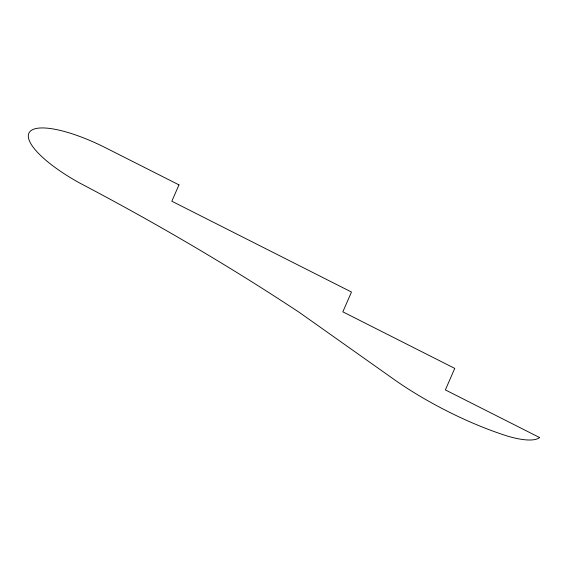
<?xml version="1.0" encoding="UTF-8"?>
<svg xmlns="http://www.w3.org/2000/svg" width="568" height="568" viewBox="0 0 568 568"><rect width="100%" height="100%" fill="white"/><g stroke="black" fill="none" stroke-linecap="round" stroke-linejoin="round"><path stroke-width="0.85" d="M178.97 184.877L171.834 201.228L351.478 292.037L342.838 311.832L454.748 368.398L445.362 389.911L539.6 437.552A66.371 18.851 27.1 0 1 507.835 436.203A132.308 37.58 27.1 0 1 395.548 380.489L299.421 312.471A768.767 218.339 27.1 0 0 79.229 182.782A76.254 21.655 27.1 0 1 29.721 131.861A76.254 21.655 27.1 0 1 106.819 148.404L178.97 184.877"/></g></svg>
